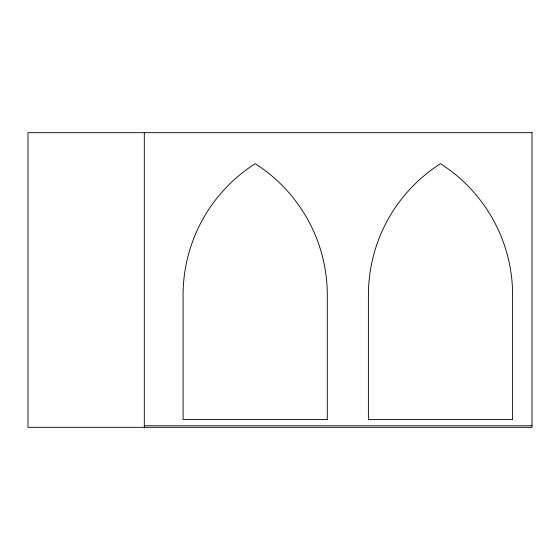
<?xml version="1.0" encoding="UTF-8"?>
<svg xmlns="http://www.w3.org/2000/svg" width="560" height="560" viewBox="0 0 560 560"><rect width="100%" height="100%" fill="white"/><g stroke="black" fill="none" stroke-linecap="round" stroke-linejoin="round"><path stroke-width="0.84" d="M144.305 425.775L532 425.775M144.305 132.678L144.305 427.322M532 132.678L28 132.678L28 427.322L532 427.322L532 132.678M327.299 419.566L183.078 419.566L183.078 295.12A155.82 155.82 0 0 1 255.185 163.695A155.82 155.82 0 0 1 327.299 295.12L327.299 419.566M512.617 419.566L368.396 419.566L368.396 295.12A155.82 155.82 0 0 1 440.503 163.695A155.82 155.82 0 0 1 512.617 295.12L512.617 419.566"/></g></svg>
